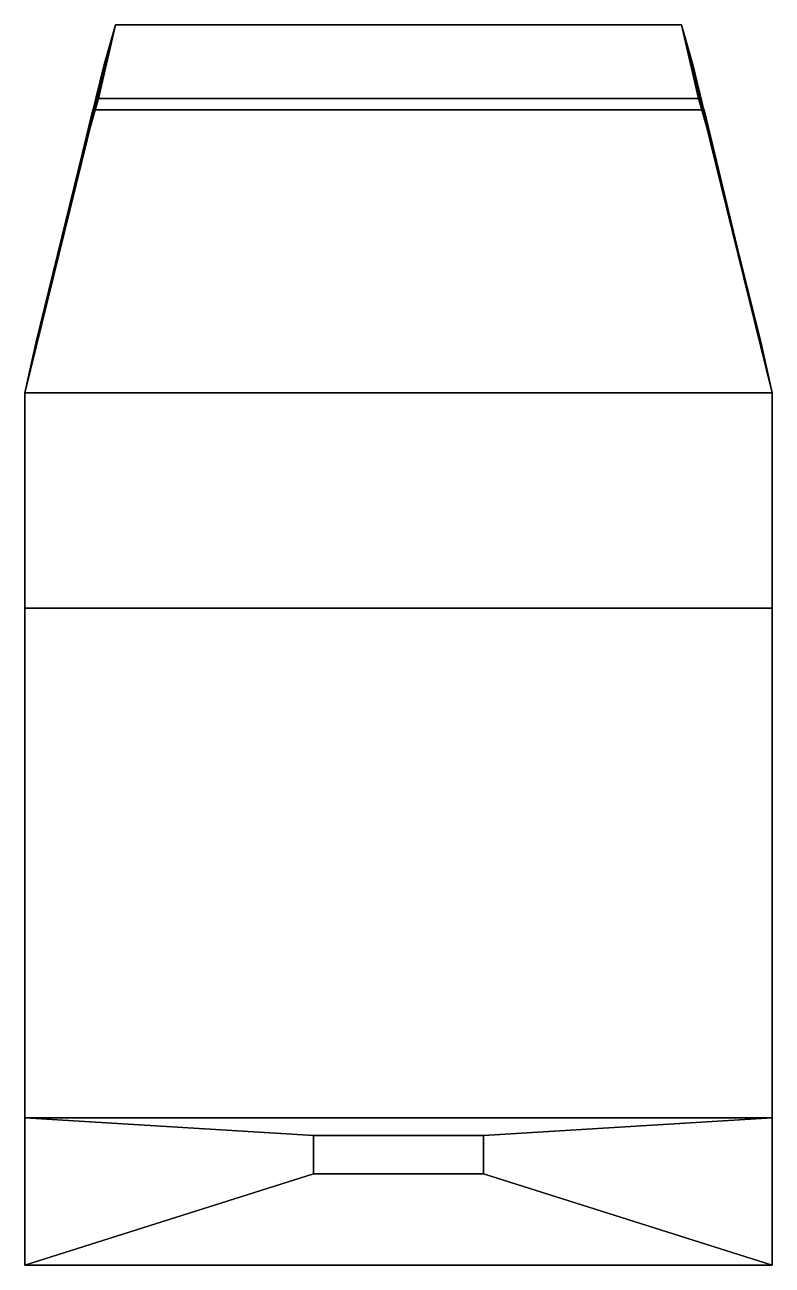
# Model space of a CAD drawing. Extents: x -0.66 to 0.66, y -1.54 to 0.65.
import ezdxf

# ---------------------------------------------------------------- set-up
doc = ezdxf.new("R2010")
doc.units = 0
doc.layers.add('TENT', color=1, linetype='CONTINUOUS')

msp = doc.modelspace()

# ---------------------------------------------------------------- linework, layer by layer
at = {"layer": 'TENT'}
for points in [[(-0.5, 0.65, 1.11), (-0.66, 0, 1.11), (-0.64, 0.09, 1.15), (-0.52, 0.58, 1.15)], [(-0.66, 0, 1.11), (-0.5, 0.65, 1.11), (-0.52, 0.58, 1.15), (-0.64, 0.09, 1.15)], [(-0.52, 0.58, 1.15), (-0.5, 0.65, 1.15), (-0.53, 0.52, 1.43), (-0.55, 0.45, 1.43)], [(-0.5, 0.65, 1.15), (-0.52, 0.58, 1.15), (-0.55, 0.45, 1.43), (-0.53, 0.52, 1.43)], [(-0.5, 0.65, 1.11), (-0.5, 0.65, 1.11), (-0.5, 0.65, 1.15), (-0.52, 0.58, 1.15)], [(-0.5, 0.65, 1.11), (-0.5, 0.65, 1.11), (-0.52, 0.58, 1.15), (-0.5, 0.65, 1.15)], [(0.5, 0.65, 1.11), (-0.5, 0.65, 1.11), (-0.5, 0.65, 1.15), (0.5, 0.65, 1.15)], [(-0.5, 0.65, 1.11), (0.5, 0.65, 1.11), (0.5, 0.65, 1.15), (-0.5, 0.65, 1.15)], [(0.5, 0.65, 1.11), (0.66, 0, 1.11), (0.66, 0, 1.15), (0.52, 0.58, 1.15)], [(0.66, 0, 1.11), (0.5, 0.65, 1.11), (0.52, 0.58, 1.15), (0.66, 0, 1.15)], [(0.52, 0.58, 1.15), (0.5, 0.65, 1.15), (0.53, 0.52, 1.43), (0.55, 0.45, 1.43)], [(0.5, 0.65, 1.15), (0.52, 0.58, 1.15), (0.55, 0.45, 1.43), (0.53, 0.52, 1.43)], [(0.52, 0.58, 1.15), (0.5, 0.65, 1.11), (0.5, 0.65, 1.15), (0.52, 0.58, 1.15)], [(0.5, 0.65, 1.11), (0.52, 0.58, 1.15), (0.52, 0.58, 1.15), (0.5, 0.65, 1.15)], [(-0.55, 0.45, 1.43), (-0.53, 0.52, 1.43), (-0.54, 0.5, 1.5), (-0.55, 0.45, 1.43)], [(-0.53, 0.52, 1.43), (-0.55, 0.45, 1.43), (-0.55, 0.45, 1.43), (-0.54, 0.5, 1.5)], [(-0.54, 0.5, 1.5), (0.54, 0.5, 1.5), (0.53, 0.52, 1.43), (-0.53, 0.52, 1.43)], [(0.54, 0.5, 1.5), (-0.54, 0.5, 1.5), (-0.53, 0.52, 1.43), (0.53, 0.52, 1.43)], [(0.53, 0.52, 1.43), (0.55, 0.45, 1.43), (0.54, 0.5, 1.5)], [(0.55, 0.45, 1.43), (0.53, 0.52, 1.43), (0.54, 0.5, 1.5)], [(-0.64, 0.09, 1.43), (-0.55, 0.45, 1.43), (-0.54, 0.5, 1.5), (-0.66, 0, 1.59)], [(-0.55, 0.45, 1.43), (-0.64, 0.09, 1.43), (-0.66, 0, 1.59), (-0.54, 0.5, 1.5)], [(-0.66, 0, 1.59), (0.66, 0, 1.59), (0.54, 0.5, 1.5), (-0.54, 0.5, 1.5)], [(0.66, 0, 1.59), (-0.66, 0, 1.59), (-0.54, 0.5, 1.5), (0.54, 0.5, 1.5)], [(0.55, 0.45, 1.43), (0.64, 0.09, 1.43), (0.66, 0, 1.59), (0.54, 0.5, 1.5)], [(0.64, 0.09, 1.43), (0.55, 0.45, 1.43), (0.54, 0.5, 1.5), (0.66, 0, 1.59)], [(-0.66, 0, 1.11), (-0.64, 0.09, 1.15), (-0.64, 0.09, 1.43), (-0.66, 0, 1.59)], [(-0.64, 0.09, 1.15), (-0.66, 0, 1.11), (-0.66, 0, 1.59), (-0.64, 0.09, 1.43)], [(0.66, 0, 1.15), (0.64, 0.09, 1.15), (0.64, 0.09, 1.43), (0.66, 0, 1.59)], [(0.64, 0.09, 1.15), (0.66, 0, 1.15), (0.66, 0, 1.59), (0.64, 0.09, 1.43)], [(-0.66, -0.55, 1.11), (-0.66, 0, 1.11), (-0.66, -0.06, 1.15), (-0.66, -0.54, 1.15)], [(-0.66, 0, 1.11), (-0.66, -0.55, 1.11), (-0.66, -0.54, 1.15), (-0.66, -0.06, 1.15)], [(-0.66, -0.06, 1.43), (-0.66, -0.45, 1.43), (-0.66, -0.38, 1.66), (-0.66, 0, 1.59)], [(-0.66, -0.45, 1.43), (-0.66, -0.06, 1.43), (-0.66, 0, 1.59), (-0.66, -0.38, 1.66)], [(-0.66, 0, 1.11), (-0.66, -0.06, 1.15), (-0.66, -0.06, 1.43), (-0.66, 0, 1.59)], [(-0.66, -0.06, 1.15), (-0.66, 0, 1.11), (-0.66, 0, 1.59), (-0.66, -0.06, 1.43)], [(0.66, -0.38, 1.66), (-0.66, -0.38, 1.66), (-0.66, 0, 1.59), (0.66, 0, 1.59)], [(-0.66, -0.38, 1.66), (0.66, -0.38, 1.66), (0.66, 0, 1.59), (-0.66, 0, 1.59)], [(0.66, 0, 1.11), (0.66, -0.55, 1.11), (0.66, -0.54, 1.15), (0.66, 0, 1.15)], [(0.66, -0.55, 1.11), (0.66, 0, 1.11), (0.66, 0, 1.15), (0.66, -0.54, 1.15)], [(0.66, 0, 1.15), (0.66, -0.06, 1.15), (0.66, -0.06, 1.43), (0.66, 0, 1.59)], [(0.66, -0.06, 1.15), (0.66, 0, 1.15), (0.66, 0, 1.59), (0.66, -0.06, 1.43)], [(0.66, -0.45, 1.43), (0.66, -0.06, 1.43), (0.66, 0, 1.59), (0.66, -0.38, 1.66)], [(0.66, -0.06, 1.43), (0.66, -0.45, 1.43), (0.66, -0.38, 1.66), (0.66, 0, 1.59)], [(0.66, -1.28, 1.61), (-0.66, -1.28, 1.61), (-0.66, -0.38, 1.66), (0.66, -0.38, 1.66)], [(-0.66, -1.28, 1.61), (0.66, -1.28, 1.61), (0.66, -0.38, 1.66), (-0.66, -0.38, 1.66)], [(-0.66, -1.28, 1.61), (-0.66, -0.45, 1.43), (-0.66, -0.38, 1.66), (-0.66, -1.28, 1.61)], [(-0.66, -0.45, 1.43), (-0.66, -1.28, 1.61), (-0.66, -1.28, 1.61), (-0.66, -0.38, 1.66)], [(0.66, -0.45, 1.43), (0.66, -0.45, 1.43), (0.66, -1.28, 1.61), (0.66, -0.38, 1.66)], [(0.66, -0.45, 1.43), (0.66, -0.45, 1.43), (0.66, -0.38, 1.66), (0.66, -1.28, 1.61)], [(-0.66, -0.54, 1.15), (-0.66, -1.54, 1.11), (-0.66, -1.28, 1.61), (-0.66, -0.45, 1.43)], [(-0.66, -1.54, 1.11), (-0.66, -0.54, 1.15), (-0.66, -0.45, 1.43), (-0.66, -1.28, 1.61)], [(0.66, -0.54, 1.15), (0.66, -1.54, 1.11), (0.66, -1.28, 1.61), (0.66, -0.45, 1.43)], [(0.66, -1.54, 1.11), (0.66, -0.54, 1.15), (0.66, -0.45, 1.43), (0.66, -1.28, 1.61)], [(-0.66, -0.55, 1.11), (-0.66, -1.54, 1.11), (-0.66, -1.54, 1.11), (-0.66, -0.54, 1.15)], [(-0.66, -1.54, 1.11), (-0.66, -0.55, 1.11), (-0.66, -0.54, 1.15), (-0.66, -1.54, 1.11)], [(0.66, -1.54, 1.11), (0.66, -0.55, 1.11), (0.66, -0.54, 1.15), (0.66, -1.54, 1.11)], [(0.66, -0.55, 1.11), (0.66, -1.54, 1.11), (0.66, -1.54, 1.11), (0.66, -0.54, 1.15)], [(-0.15, -1.3112, 1.55), (0.15, -1.3112, 1.55), (0.66, -1.28, 1.61), (-0.66, -1.28, 1.61)], [(0.15, -1.3112, 1.55), (-0.15, -1.3112, 1.55), (-0.66, -1.28, 1.61), (0.66, -1.28, 1.61)], [(-0.66, -1.54, 1.11), (-0.15, -1.3788, 1.42), (-0.15, -1.3112, 1.55), (-0.66, -1.28, 1.61)], [(-0.15, -1.3788, 1.42), (-0.66, -1.54, 1.11), (-0.66, -1.28, 1.61), (-0.15, -1.3112, 1.55)], [(0.15, -1.3788, 1.42), (0.66, -1.54, 1.11), (0.66, -1.28, 1.61), (0.15, -1.3112, 1.55)], [(0.66, -1.54, 1.11), (0.15, -1.3788, 1.42), (0.15, -1.3112, 1.55), (0.66, -1.28, 1.61)], [(-0.66, -1.54, 1.11), (0.66, -1.54, 1.11), (0.15, -1.3788, 1.42), (-0.15, -1.3788, 1.42)], [(0.66, -1.54, 1.11), (-0.66, -1.54, 1.11), (-0.15, -1.3788, 1.42), (0.15, -1.3788, 1.42)]]:
    msp.add_3dface(points, dxfattribs=at)

doc.saveas('drawing.dxf')
